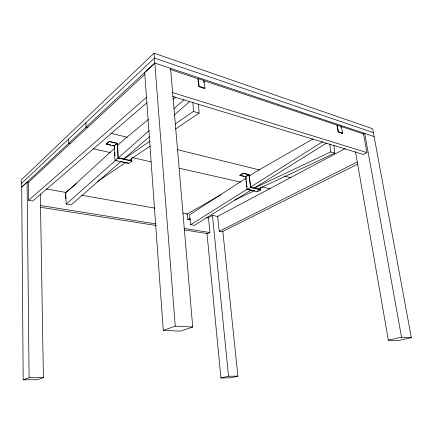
<?xml version="1.0" encoding="UTF-8"?>
<svg xmlns="http://www.w3.org/2000/svg" width="433" height="433" viewBox="0 0 433 433"><rect width="100%" height="100%" fill="white"/><g stroke="black" fill="none" stroke-linecap="round" stroke-linejoin="round"><path stroke-width="0.65" d="M355.444 151.496L388.363 340.181L398.176 340.609L411.35 337.686L372.667 128.769L154.045 53.183L21.65 179.527L23.182 379.817L37.325 379.687L43.403 377.625L40.334 193.914M21.677 183.278L154.429 58.103L373.387 132.66M29.049 182.45L27.084 182.098L21.71 187.105L154.814 63.045L374.112 136.563M154.819 63.121L144.703 72.549L163.273 330.379L180.545 331.137L192.717 327.012L170.564 68.398M144.801 74.433L28.41 182.336L28.616 200.322L32.832 201.004L146.874 102.81M114.648 148.162L65.616 193.053L66.206 204.089L71.169 204.906L121.072 161.379M117.619 145.439L124.552 139.09L148.535 119.378M66.206 204.089L115.297 160.611M117.83 158.37L149.206 130.587M174.006 108.623L184.128 99.66M28.616 200.322L146.446 97.365M123.622 159.16L149.591 136.509M174.034 115.189L189.822 101.419M114.182 146.024L114.967 160.443L118.03 158.018L117.219 143.512L114.182 146.024L106.366 144.194L109.36 141.369L117.473 143.301L118.285 157.796L131.589 160.762L131.426 158.159M106.366 144.194L109.36 141.369M115.178 144.909L117.202 143.236M173.038 99.238L175.641 97.095M46.087 188.95L65.681 192.409L76.679 183.511M131.708 158.494L131.87 161.098L128.747 163.463L114.967 160.443M123.833 159.079L150.007 141.174M175.062 124.033L193.437 111.46L199.115 113.132L198.536 103.996M97.674 181.416L125.694 162.554M129.061 160.286L150.354 145.953M175.576 128.974L199.115 113.132M246.404 177.947L189.481 214.914L190.672 224.7L194.482 225.328L251.205 190M249.219 176.117L256.547 171.36L313.173 138.825M190.672 224.7L247.292 189.102M250.723 186.948L322.785 141.645M254.074 188.22L326.271 143.258M341.621 133.694L342.655 133.05L341.215 126.42L337.139 125.056L338.568 131.719L342.655 133.05M260.347 187.505L260.59 189.481L250.712 187.283L249.186 174.602L243.167 173.173L239.785 175.414L245.592 176.772L249.018 174.797L250.539 187.484L247.086 189.394L245.592 176.772M239.785 175.414L243.2 173.416L249.018 174.797M245.565 176.534L248.986 174.559M186.753 214.259L220.808 194.882M257.115 191.354L258.274 190.731M259.432 190.109L260.59 189.481M207.9 217.913L212.468 215.45L218.172 216.478M363.016 134.333L364.721 133.413L401.548 337.204L411.35 337.686M260.569 187.787L260.818 189.768L257.343 191.64L247.086 189.394M345.155 148.589L217.658 216.386L219.185 231.33L222.005 231.79L357.82 164.069M341.172 127.654L340.96 126.42L363.547 133.954L366.908 152.584L363.217 154.457L172.632 96.44M206.53 217.274L208.452 217.615L209.918 232.543L207.732 233.652L184.366 229.966M219.185 231.33L357.268 161.996M182.737 213.074L187.386 213.897L187.879 219.515L190.314 218.362M254.436 188.025L330.769 151.907L334.812 153.098L333.875 145.304M234.448 200.095L254.647 190.639M258.317 188.923L334.812 153.098M23.182 379.817L29.098 377.728L43.403 377.625M163.273 330.379L175.251 326.157L192.717 327.012M206.974 233.273L220.917 377.944L228.516 376.228L237.896 376.163L222.811 231.152M388.363 340.181L401.548 337.204M237.896 376.163L230.248 377.857L220.917 377.944M40.805 207.304L156.318 225.539M40.55 205.523L155.907 223.926M183.911 228.391L209.918 232.543M187.862 219.325L189.735 219.645M187.879 219.515L190.379 219.937M81.805 195.256L154.852 208.154M115.849 160.362L117.11 160.638M122.16 161.747L124.682 162.299M125.943 162.575L128.471 163.133M248.569 189.481L251.2 190.06M252.515 190.347L255.145 190.921M118.03 158.018L131.87 161.098M250.539 187.484L260.818 189.768M70.081 143.507L68.76 143.209L68.63 139.004M93.117 148.725L110.236 152.6M131.957 157.52L151.047 161.845M179.354 168.253L240.575 182.12M261.64 186.894L270.197 188.831M106.356 143.918L110.913 144.985M112.212 145.288L113.516 145.596M114.166 145.748L114.539 147.772M241.69 175.625L245.76 176.577M109.376 141.651L117.219 143.512M87.996 127.611L86.026 127.123L85.853 122.766M110.929 133.267L127.313 137.31M177.119 149.601L259.686 169.98M284.589 176.123L291.144 177.741M172.756 92.646L366.908 152.584M204.511 88.554L198.731 86.654L197.935 78.709L170.131 69.437M338.027 131.892L342.119 133.24M338.032 131.913L336.885 125.061L203.699 80.63L203.9 82.606M329.843 144.075L330.769 151.907M245.917 177.903L246.155 179.895M246.312 181.227L246.626 183.879M246.783 185.21L247.021 187.202M212.468 215.45L228.516 376.228M154.045 53.183L175.251 326.157M192.874 102.269L193.437 111.46M114.788 152.362L114.967 155.636M65.681 192.409L65.87 198.736M27.084 182.098L29.098 377.728M204.998 88.18L199.218 86.297L198.162 78.584L203.921 80.511L204.998 88.18"/></g></svg>
